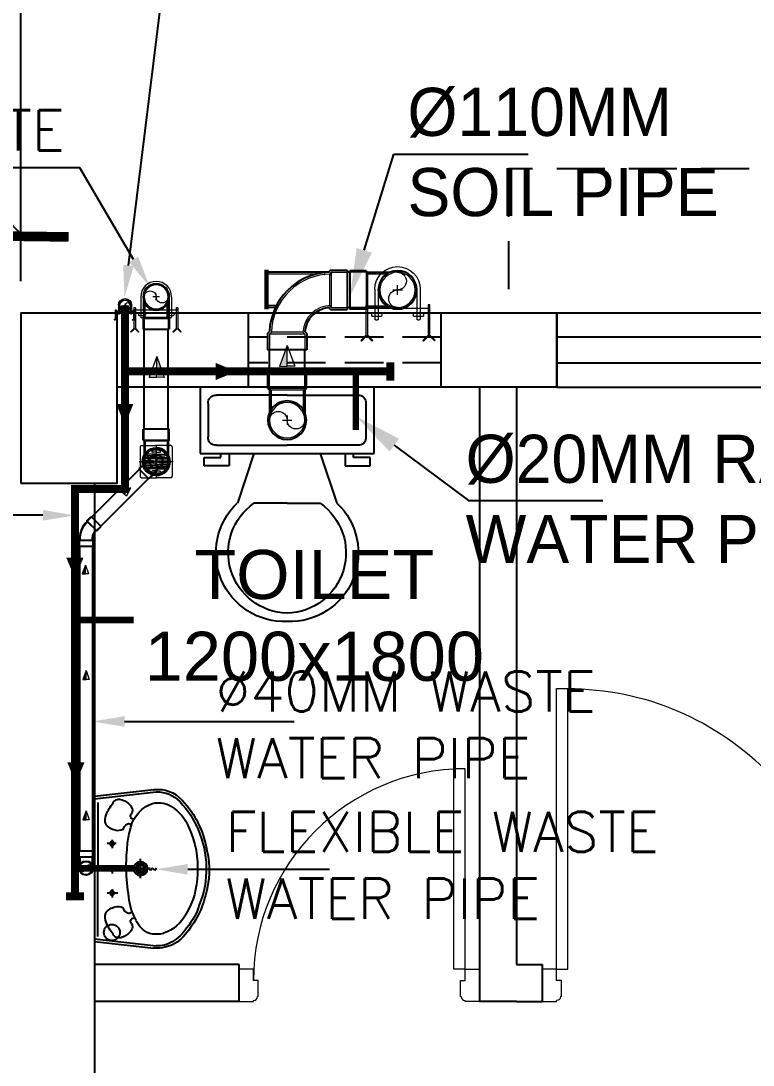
# Model space of a CAD drawing. Header units: millimetres. Extents: x 1448174 to 1599581, y -224422 to -106989.
# Drawn here: x 1546972 to 1549255, y -192406 to -189152 of the extents above; entities that cross this region are included whole.
import ezdxf
from ezdxf import colors
from ezdxf.entities.mleader import LeaderData, LeaderLine
from ezdxf.math import Vec2, Vec3

# ---------------------------------------------------------------- set-up
doc = ezdxf.new("R2010")
doc.units = ezdxf.units.MM
doc.header["$LTSCALE"] = 600
doc.header["$MEASUREMENT"] = 0
doc.header["$PDMODE"] = 35
for name, pattern in [('AI9-LType1', [1.875, 1.25, -0.625]), ('CENTER2', [1.125, 0.75, -0.125, 0.125, -0.125]), ('HIDDEN', [0.375, 0.25, -0.125])]:
    doc.linetypes.add(name, pattern=pattern)
for name, color, linetype, lineweight in [('22-FTfix', 8, 'Continuous', 9), ('D.F', 251, 'Continuous', 5), ('DOOR', 144, 'Continuous', 13), ('PHE-SP', 1, 'Continuous', 0), ('PL-CLAMP', 211, 'Continuous', 13), ('PL-RA WATER SUPPLY PIPE', 100, 'Continuous', 0), ('PL-SOFT  WATER SUPPLY PIPE', 162, 'Continuous', 9), ('PL-WATER PIPE CLAMP', 6, 'Continuous', 9), ('PL-WATER PIPING', 1, 'Continuous', 9), ('WALL LINE', 7, 'Continuous', 35)]:
    doc.layers.add(name, color=color, linetype=linetype, lineweight=lineweight)
for name, color, linetype in [('col', 5, 'Continuous'), ('EXP JOINT', 3, 'Continuous'), ('Lines', 7, 'Continuous'), ('MEP_HVAC_DRAIN_PIPE', 7, 'Continuous'), ('phe-text', 1, 'Continuous'), ('PL- WASTE PIPE', 6, 'Continuous'), ('PL-SOIL PIPE', 1, 'Continuous'), ('TEXT', 253, 'Continuous'), ('wall', 1, 'Continuous'), ('walls', 250, 'Continuous'), ('Window', 4, 'Continuous')]:
    doc.layers.add(name, color=color, linetype=linetype)
doc.styles.add('ARIAL', font='arial.ttf')
doc.styles.add('ROMANS', font='romans.shx')
doc.styles.add('ROMANT', font='romant.shx')
doc.styles.get("Standard").update_dxf_attribs({"font": 'stylu.ttf'})
doc.dimstyles.new('CSB', dxfattribs={"dimscale": 150, "dimtxt": 1.5, "dimasz": 1.5, "dimexe": 1, "dimexo": 1, "dimgap": 1, "dimtad": 1, "dimdec": 0, "dimzin": 0, "dimdsep": 46, "dimtxsty": 'ROMANS', "dimblk": 'ARCHTICK', "dimcen": 1, "dimdle": 1, "dimclrd": 5, "dimclre": 5, "dimclrt": 6, "dimadec": 0, "dimazin": 0, "dimtfac": 1, "dimtdec": 0, "dimtix": 1, "dimtmove": 2, "dimatfit": 3, "dimldrblk": 'ARCHTICK', "dimfxl": 1, "dimtolj": 1, "dimtzin": 0, "dimarcsym": 0})
doc.dimstyles.get("Standard").update_dxf_attribs({"dimscale": 1.5, "dimtxt": 225, "dimasz": 200, "dimexe": 100, "dimexo": 100, "dimgap": 0.25, "dimtad": 0, "dimdec": 0, "dimzin": 0, "dimdsep": 46, "dimtxsty": 'ARIAL', "dimblk": 'OBLIQUE', "dimcen": 0.09, "dimdle": 100, "dimclrd": 256, "dimclre": 256, "dimclrt": 6, "dimadec": 0, "dimazin": 0, "dimtfac": 1, "dimtdec": 0, "dimtofl": 0, "dimtmove": 0, "dimatfit": 3, "dimfxl": 1, "dimtolj": 1, "dimtzin": 0, "dimarcsym": 0})

# ---------------------------------------------------------------- blocks, each defined once
blk = doc.blocks.new('A$C19B8274B')
at = {"layer": 'DOOR'}
blk.add_line((-45, 925), (-80, 925), dxfattribs=at)
at = {"layer": 'DOOR', "color": 8}
for p, q in [((-80, 50), (-80, 925)), ((-45, 50), (-45, 925)), ((-45, 50), (-80, 50)), ((-955, -50), (-955, -47.5)), ((-940, -35), (-942.5, -35)), ((-60, -35), (-57.5, -35)), ((-45, -50), (-45, -47.5))]:
    blk.add_line(p, q, dxfattribs=at)
for points in [[(-940, 15), (-955, 15), (-955, 50), (-1000, 50), (-1000, -50), (-955, -50)], [(-60, 15), (-45, 15), (-45, 50), (0, 50), (0, -50), (-45, -50)], [(-940, -35), (-940, 15)], [(-60, -35), (-60, 15)]]:
    blk.add_lwpolyline(points, dxfattribs=at)
for centre, radius, start, end in [((-80, 50), 875, 90, 182.2924), ((-955, -35), 12.5, 270, 0), ((-45, -35), 12.5, 180, 270)]:
    blk.add_arc(centre, radius, start, end, dxfattribs=at)
blk = doc.blocks.new('_Oblique')
at = {"color": 0, "linetype": 'ByBlock', "lineweight": -2}
blk.add_line((-0.5, -0.5), (0.5, 0.5), dxfattribs=at)
blk = doc.blocks.new('*D129')
at = {"layer": 'D.F', "color": 5, "lineweight": -2, "transparency": 16777216}
for p, q in [((1546972.2, -189962.8), (1546972.2, -188401.3)), ((1580247.2, -189962.8), (1580247.2, -188401.3)), ((1546872.2, -188501.3), (1559454.5, -188501.3)), ((1580347.2, -188501.3), (1567764.9, -188501.3))]:
    blk.add_line(p, q, dxfattribs=at)
at = {"layer": 'Defpoints', "color": 0, "transparency": 16777216}
for p in [(1546972.2, -188501.3), (1546972.2, -190062.8), (1580247.2, -190062.8)]:
    blk.add_point(p, dxfattribs=at)
at = {"layer": 'D.F', "color": 5, "lineweight": -2, "transparency": 16777216, "xscale": 500, "yscale": 500, "zscale": 500, "rotation": 180}
blk.add_blockref('_Oblique', (1546972.2, -188501.3), dxfattribs=at)
at = {"layer": 'D.F', "color": 5, "lineweight": -2, "transparency": 16777216, "xscale": 500, "yscale": 500, "zscale": 500}
blk.add_blockref('_Oblique', (1580247.2, -188501.3), dxfattribs=at)
at = {"layer": 'D.F', "color": 7, "transparency": 16777216, "insert": (1563609.7, -188501.3), "char_height": 750, "attachment_point": 5, "style": 'ROMANT'}
blk.add_mtext('\\A1;{\\H0.6667x;INFERTILITY CENTER}', dxfattribs=at)
blk = doc.blocks.new('750')
at = {"layer": 'DOOR', "color": 8}
for p, q in [((-50, 705), (-47.5, 705)), ((-35, 690), (-35, 692.5)), ((50, 45), (50, 80)), ((50, 80), (675, 80)), ((675, 45), (675, 80)), ((-50, 45), (-47.5, 45)), ((-35, 60), (-35, 57.5)), ((50, 45), (675, 45))]:
    blk.add_line(p, q, dxfattribs=at)
for points in [[(15, 690), (15, 705), (50, 705), (50, 750), (-50, 750), (-50, 705)], [(-35, 690), (15, 690)], [(15, 60), (15, 45), (50, 45), (50, 0), (-50, 0), (-50, 45)], [(-35, 60), (15, 60)]]:
    blk.add_lwpolyline(points, dxfattribs=at)
for centre, radius, start, end in [((-35, 705), 12.5, 180, 270), ((15, 45), 660, 0, 90), ((-35, 45), 12.5, 90, 180)]:
    blk.add_arc(centre, radius, start, end, dxfattribs=at)
blk = doc.blocks.new('W1800')
at = {"layer": 'wall', "color": 7}
for p, q in [((0, -57.5), (0, 172.5)), ((1800, 172.5), (1800, -57.5))]:
    blk.add_line(p, q, dxfattribs=at)
at = {"layer": 'Window'}
for p, q in [((0, 172.5), (1800, 172.5)), ((0, 97.5), (1800, 97.5)), ((1800, 17.5), (0, 17.5)), ((1800, -57.5), (0, -57.5))]:
    blk.add_line(p, q, dxfattribs=at)
blk = doc.blocks.new('clamp')
at = {"layer": 'PL-CLAMP'}
for p, q in [((156.2, 205.8), (161.2, 205.8)), ((163.2, 185.7), (163.2, 203.8)), ((105.4, 198.4), (168.6, 198.4)), ((105.4, 191.1), (168.6, 191.1)), ((156.2, 183.7), (161.2, 183.7)), ((170.6, 196.4), (170.6, 193.1)), ((156.2, 116.8), (161.2, 116.8)), ((163.2, 96.7), (163.2, 114.8)), ((105.4, 109.4), (168.6, 109.4)), ((105.4, 102), (168.6, 102)), ((156.2, 94.7), (161.2, 94.7)), ((170.6, 107.4), (170.6, 104))]:
    blk.add_line(p, q, dxfattribs=at)
for points in [[(138.4, 216.5, -0.414214), (139.4, 217.5), (203.1, 217.5), (214, 228.4), (215.4, 227), (203.9, 215.5), (215.3, 204), (213.9, 202.6), (203, 213.5), (139.4, 213.5, -0.414214), (138.4, 214.5), (138.4, 216.5)], [(138.4, 84.3, -0.414214), (139.4, 85.3), (203.1, 85.3), (214, 96.3), (215.4, 94.9), (203.9, 83.3), (215.3, 71.9), (213.9, 70.5), (203, 81.3), (139.4, 81.3, -0.414214), (138.4, 82.3), (138.4, 84.3)]]:
    blk.add_lwpolyline(points, format="xyb", dxfattribs=at)
for points in [[(146.2, 81.3), (146.2, 217.5)], [(156.2, 81.3), (156.2, 217.5)]]:
    blk.add_lwpolyline(points, dxfattribs=at)
for centre, radius, start, end in [((161.2, 203.8), 2, 0, 90), ((105.4, 150.2), 48.2, 90, 270), ((161.2, 185.7), 2, 270, 0), ((168.6, 196.4), 2, 0, 90), ((168.6, 193.1), 2, 270, 0), ((161.2, 114.8), 2, 0, 90), ((161.2, 96.7), 2, 270, 0), ((168.6, 107.4), 2, 0, 90), ((168.6, 104), 2, 270, 0)]:
    blk.add_arc(centre, radius, start, end, dxfattribs=at)
blk = doc.blocks.new('RISER UP 100')
at = {"color": 0, "linetype": 'Continuous'}
for p, q in [((-98.5, 60), (-148.5, 60)), ((-148.5, -60), (-148.5, 60)), ((-98.5, 60), (-93.5, 55)), ((-93.5, 55), (-24, 55)), ((-98.5, -60), (-148.5, -60)), ((-98.5, -60), (-93.5, -55)), ((-93.5, -55), (-24, -55))]:
    blk.add_line(p, q, dxfattribs=at)
at = {"color": 8, "linetype": 'Continuous', "lineweight": 0, "ltscale": 0.005}
for p, q in [((-98.5, 55), (-148.5, 55)), ((-98.5, -55), (-98.5, 55)), ((-98.5, 55), (-93.5, 50)), ((-93.5, -50), (-93.5, 50)), ((-93.5, 50), (-33.2, 50)), ((-98.5, -55), (-148.5, -55)), ((-98.5, -55), (-93.5, -50)), ((-93.5, -50), (-33.2, -50))]:
    blk.add_line(p, q, dxfattribs=at)
at = {"color": 8, "linetype": 'CENTER2', "lineweight": 0}
for p, q in [((-15, 0), (15, 0)), ((0, 15), (0, -15))]:
    blk.add_line(p, q, dxfattribs=at)
at = {"color": 0, "linetype": 'Continuous'}
blk.add_circle((0, 0), 60, dxfattribs=at)
at = {"color": 8, "linetype": 'Continuous', "lineweight": 0, "ltscale": 0.005}
blk.add_circle((0, 0), 55, dxfattribs=at)
at = {"color": 8, "linetype": 'Continuous', "lineweight": 0}
for centre, start, end in [((0, 27.5), 90, 270), ((0, -27.5), 270, 90)]:
    blk.add_arc(centre, 27.5, start, end, dxfattribs=at)
blk = doc.blocks.new('ELBOW')
at = {"color": 0, "linetype": 'Continuous'}
for p, q in [((-114.4, 296.4), (107.1, 296.4)), ((-114.4, 202.7), (-114.4, 296.4)), ((107.1, 202.7), (107.1, 296.4)), ((-114.4, 202.7), (-103.8, 192.1)), ((-103.5, 196.4), (-103.5, -160.2)), ((107.1, 202.7), (96.3, 192)), ((242.9, 67.8), (232.3, 57.2)), ((242.9, 67.8), (336.6, 67.8)), ((336.6, 67.8), (336.6, -153.6)), ((96.1, -97.1), (96.1, -160.2)), ((242.9, -153.6), (232.6, -143.3)), ((242.9, -153.6), (336.6, -153.6))]:
    blk.add_line(p, q, dxfattribs=at)
at = {"color": 8, "linetype": 'Continuous', "lineweight": 0, "ltscale": 0.005}
for p, q in [((-103.7, 207.1), (-103.7, 296.4)), ((96.3, 207.1), (96.3, 296.4)), ((-103.7, 207.1), (96.3, 207.1)), ((-103.7, 207.1), (-92.9, 196.4)), ((-93, 196.4), (85.6, 196.4)), ((96.3, 207.1), (85.6, 196.4)), ((-92.8, 119.8), (-92.8, -160.2)), ((236.6, 46.5), (236.6, -132.2)), ((247.3, 57.1), (236.9, 46.7)), ((247.3, 57.1), (247.3, -142.9)), ((247.3, 57.1), (336.6, 57.1)), ((85.4, -91.6), (85.4, -160.2)), ((247.3, -142.9), (236.9, -132.5)), ((247.3, -142.9), (336.6, -142.9))]:
    blk.add_line(p, q, dxfattribs=at)
at = {"color": 8, "linetype": 'Continuous', "ltscale": 0.005}
blk.add_line((-93, 167.9), (-93, 170.4), dxfattribs=at)
at = {"color": 0, "linetype": 'Continuous', "const_width": 25}
blk.add_lwpolyline([(-119, -160.2), (106.7, -160.2)], dxfattribs=at)
at = {"color": 0, "linetype": 'Continuous'}
for centre, radius, start, end in [((248.1, 208.5), 352.2, 182.67877, 267.48884), ((248.4, 209.4), 153.1, 186.55293, 263.94685)]:
    blk.add_arc(centre, radius, start, end, dxfattribs=at)
at = {"color": 8, "linetype": 'Continuous', "lineweight": 0, "ltscale": 0.005}
for centre, radius, start, end in [((246.3, 207.1), 339.3, 180, 268.35636), ((246.9, 207.3), 161.5, 180.08228, 266.34676)]:
    blk.add_arc(centre, radius, start, end, dxfattribs=at)
at = {"layer": 'PL-SOIL PIPE', "ltscale": 300}
blk.add_line((-92.9, 196.4), (-92.9, 207.1), dxfattribs=at)
blk = doc.blocks.new('A$C0B1B3CFA')
at = {"layer": 'PHE-SP'}
h = blk.add_hatch(color=7, dxfattribs=at)
h.dxf.hatch_style = 1
h.paths.add_polyline_path([(-0.0495, 0.0226), (-0.0495, 0), (0.0124, 0)])
at = {"layer": 'PHE-SP', "color": 7}
for points in [[(-0.0495, 0), (0.0124, 0), (-0.0495, 0.0226), (-0.0495, 0)], [(-0.0495, 0), (0.0124, 0), (-0.0495, -0.0226), (-0.0495, 0)]]:
    blk.add_lwpolyline(points, dxfattribs=at)
blk = doc.blocks.new('Z$W@#3BD47561')
at = {"layer": 'PHE-SP', "xscale": 49.00933755098914, "yscale": 49.00933755098914, "zscale": 49.00933755098914, "rotation": 270}
blk.add_blockref('A$C0B1B3CFA', (0, 0), dxfattribs=at)
blk = doc.blocks.new('Z$W@#4AA511D8')
at = {"layer": 'phe-text', "linetype": 'ByBlock', "lineweight": -2, "ltscale": 0.5, "xscale": 0.0244727334018079, "yscale": 0.0244727334018079, "zscale": 0.0244727334018079, "rotation": 270}
blk.add_blockref('Z$W@#3BD47561', (0.0148, 0), dxfattribs=at)
blk = doc.blocks.new('A$C525867A1')
at = {"layer": '22-FTfix', "color": 1, "lineweight": 0}
for p, q in [((-3.7, 76.6), (-40.1, 40.1)), ((76.4, 3.7), (3.3, 76.6)), ((-76.6, 3.5), (-40.1, 40.1)), ((42, 42.1), (-42, -42.1)), ((-3.5, -76.4), (-76.6, -3.4)), ((76.4, -3.3), (39.9, -39.8)), ((3.4, -76.4), (39.9, -39.8))]:
    blk.add_line(p, q, dxfattribs=at)
at = {"layer": '22-FTfix', "color": 1, "linetype": 'AI9-LType1', "lineweight": 0}
blk.add_line((42, -41.9), (-42.2, 42.1), dxfattribs=at)
at = {"layer": '22-FTfix', "color": 3, "lineweight": 0}
for p, q in [((-18.4, 18.3), (2.7, 39.5)), ((-18.4, 18.3), (-39.5, -2.8)), ((-10.4, 10.4), (-35.8, -15.1)), ((-14.5, 14.5), (-35.7, -6.6)), ((-23.3, 23.2), (-32.4, 14)), ((-6.5, 6.5), (-31.9, -18.9)), ((-23.3, 23.2), (-14.1, 32.4)), ((-14.5, 14.5), (6.6, 35.7)), ((-10.4, 10.4), (15, 35.8)), ((-6.5, 6.5), (18.9, 32)), ((-1.9, 1.2), (-1.5, 1.5)), ((-1.4, 0.7), (-1.9, 1.2)), ((-1.2, 1.9), (-1.5, 1.5)), ((-0.7, 1.4), (-1.2, 1.9)), ((1.2, 1.9), (0.7, 1.4)), ((1.9, 1.2), (1.2, 1.9)), ((1.9, 1.2), (1.4, 0.7)), ((5.2, 9.3), (24.6, 28.7)), ((6.5, -6.5), (31.9, 18.9)), ((9.2, 5.2), (28.6, 24.6)), ((10.4, -10.4), (35.8, 15.1)), ((14.5, -14.5), (35.7, 6.6)), ((18.4, -18.3), (39.5, 2.8)), ((-9.2, -5.2), (-28.6, -24.6)), ((-5.2, -9.3), (-24.6, -28.7)), ((6.5, -6.5), (-18.9, -32)), ((10.4, -10.4), (-15, -35.8)), ((14.5, -14.5), (-6.6, -35.7)), ((18.4, -18.3), (-2.7, -39.5)), ((-1.9, -1.2), (-1.4, -0.7)), ((-1.2, -1.9), (-1.9, -1.2)), ((-1.2, -1.9), (-0.7, -1.4)), ((1.2, -1.9), (0.7, -1.4)), ((1.2, -1.9), (1.5, -1.5)), ((1.9, -1.2), (1.4, -0.7)), ((1.9, -1.2), (1.5, -1.5)), ((23.3, -23.2), (14.1, -32.4)), ((23.3, -23.2), (32.4, -14))]:
    blk.add_line(p, q, dxfattribs=at)
at = {"layer": '22-FTfix', "color": 1, "lineweight": 0}
blk.add_circle((-0.1, 0.1), 49.4, dxfattribs=at)
at = {"layer": '22-FTfix', "color": 3, "lineweight": 0}
for centre, radius in [((0, 0), 45.2), ((-0.1, -0.1), 44.9), ((0, 0), 4.18), ((0, 0), 3.93)]:
    blk.add_circle(centre, radius, dxfattribs=at)
at = {"layer": '22-FTfix', "color": 1, "lineweight": 0}
for points in [[(3.3, 76.6), (1.4, 78.5), (-1.8, 78.5), (-3.7, 76.6)], [(-76.6, 3.5), (-78.5, 1.6), (-78.5, -1.5), (-76.6, -3.4)], [(76.4, -3.3), (78.3, -1.4), (78.3, 1.8), (76.4, 3.7)], [(-3.5, -76.4), (-1.6, -78.3), (1.5, -78.3), (3.4, -76.4)]]:
    blk.add_open_spline(points, degree=3, dxfattribs=at)
for points in [[(-35.3, 35.2), (-15.9, 54.6), (15.5, 54.6), (35, 35.3), (54.4, 15.9), (54.4, -15.6), (35, -35)], [(-35.3, 35.2), (-54.6, 15.8), (-54.6, -15.7), (-35.2, -35), (-15.8, -54.4), (15.7, -54.4), (35, -35)]]:
    blk.add_open_spline(points, degree=3, knots=[0, 0, 0, 0, 1, 1, 1, 2, 2, 2, 2], dxfattribs=at)
at = {"layer": '22-FTfix', "color": 3, "lineweight": 0}
for points in [[(-14.1, 32.4), (-13, 33.4), (-13, 35.2), (-14.1, 36.2), (-14.9, 37), (-16.1, 37.2), (-17.2, 36.7)], [(6.6, 35.7), (7.6, 36.7), (7.6, 38.5), (6.6, 39.5), (5.5, 40.6), (3.8, 40.6), (2.7, 39.5)], [(18.9, 32), (19.9, 33), (19.9, 34.8), (18.9, 35.8), (17.8, 36.9), (16.1, 36.9), (15, 35.8)], [(-36.8, 17.1), (-37.4, 15.7), (-36.8, 14.1), (-35.5, 13.5), (-34.4, 13), (-33.2, 13.2), (-32.4, 14)], [(5.2, 9.3), (4.1, 8.1), (4.1, 6.3), (5.2, 5.2), (6.3, 4.1), (8.1, 4.1), (9.2, 5.2)], [(28.6, 24.6), (29.7, 25.7), (29.7, 27.6), (28.6, 28.7), (27.5, 29.8), (25.7, 29.8), (24.6, 28.7)], [(35.8, 15.1), (36.8, 16.2), (36.8, 17.9), (35.8, 18.9), (34.7, 20), (33, 20), (31.9, 18.9)], [(39.5, 2.8), (40.6, 3.9), (40.5, 5.6), (39.5, 6.6), (38.4, 7.7), (36.7, 7.7), (35.7, 6.6)], [(-39.5, -2.8), (-40.6, -3.9), (-40.5, -5.6), (-39.5, -6.6), (-38.4, -7.7), (-36.7, -7.7), (-35.7, -6.6)], [(-35.8, -15.1), (-36.8, -16.2), (-36.8, -17.9), (-35.8, -18.9), (-34.7, -20), (-33, -20), (-31.9, -18.9)], [(-28.6, -24.6), (-29.7, -25.7), (-29.7, -27.6), (-28.6, -28.7), (-27.5, -29.8), (-25.7, -29.8), (-24.6, -28.7)], [(-18.9, -32), (-19.9, -33), (-19.9, -34.8), (-18.9, -35.8), (-17.8, -36.9), (-16.1, -36.9), (-15, -35.8)], [(-5.2, -9.3), (-4.1, -8.1), (-4.1, -6.3), (-5.2, -5.2), (-6.3, -4.1), (-8.1, -4.1), (-9.2, -5.2)], [(-6.6, -35.7), (-7.6, -36.7), (-7.6, -38.4), (-6.6, -39.5), (-5.5, -40.6), (-3.8, -40.6), (-2.7, -39.5)], [(14.1, -32.4), (13, -33.4), (13, -35.1), (14.1, -36.2), (14.9, -37), (16.1, -37.2), (17.2, -36.7)], [(36.8, -17.1), (37.4, -15.7), (36.8, -14.1), (35.5, -13.5), (34.4, -13), (33.2, -13.2), (32.4, -14)]]:
    blk.add_open_spline(points, degree=3, knots=[0, 0, 0, 0, 1, 1, 1, 2, 2, 2, 2], dxfattribs=at)
for points in [[(-28.7, 28.6), (-32, 25.3), (-34.8, 21.4), (-36.8, 17.1)], [(-17.2, 36.7), (-21.4, 34.7), (-25.3, 32), (-28.7, 28.6)], [(-1.4, -0.7), (-1, -0.3), (-1, 0.3), (-1.4, 0.7)], [(-0.7, 1.4), (-0.3, 1), (0.3, 1), (0.7, 1.4)], [(1.4, 0.7), (1, 0.3), (1, -0.3), (1.4, -0.7)], [(0.7, -1.4), (0.3, -1), (-0.3, -1), (-0.7, -1.4)], [(17.2, -36.7), (21.4, -34.7), (25.3, -32), (28.7, -28.6)], [(28.7, -28.6), (32, -25.3), (34.8, -21.4), (36.8, -17.1)]]:
    blk.add_open_spline(points, degree=3, dxfattribs=at)
blk = doc.blocks.new('G$C6D3250BF')
at = {"layer": 'PL- WASTE PIPE', "linetype": 'ByBlock', "ltscale": 5, "xscale": -0.08841918452952499, "yscale": 0.08841918454157253, "zscale": 0.08841918448567115, "rotation": 225.0593839872961}
blk.add_blockref('A$C525867A1', (0, 0), dxfattribs=at)
blk = doc.blocks.new('WATER PIPE CLAMP')
at = {"layer": 'PL-CLAMP'}
for p, q in [((-61.4, 87.2), (-62.5, 86.1)), ((-62.5, 86.1), (-54, 77.6)), ((-52.5, 78.2), (-61.4, 87.2)), ((-54, 77.6), (-54, 27.7)), ((-43.4, 87.3), (-52.5, 78.2)), ((-50.9, 77.6), (-42.3, 86.2)), ((-50.9, 27.7), (-50.9, 77.6)), ((-42.3, 86.2), (-43.4, 87.3)), ((42.1, 87.2), (41, 86.1)), ((41, 86.1), (49.5, 77.6)), ((51.1, 78.3), (42.1, 87.2)), ((49.5, 77.6), (49.6, 27.8)), ((60.2, 87.4), (51.1, 78.3)), ((52.7, 77.6), (61.3, 86.2)), ((52.7, 27.8), (52.7, 77.6)), ((61.3, 86.2), (60.2, 87.4)), ((-54, 40.9), (52.7, 41)), ((-54, 33.1), (52.7, 33.1)), ((-53.2, 27), (-51.7, 27)), ((-43.6, 40.9), (-43.6, 44.8)), ((-42, 46.4), (-27.8, 46.4)), ((-37.8, 1.1), (-37.8, 50.6)), ((-33.6, 52.2), (-36.2, 52.2)), ((-32, 1.1), (-32, 50.6)), ((-26.2, 40.9), (-26.3, 44.8)), ((26.2, 41), (26.2, 44.8)), ((27.8, 46.4), (41.9, 46.4)), ((32, 1.1), (32, 50.6)), ((36.2, 52.2), (33.5, 52.2)), ((37.8, 1.1), (37.7, 50.6)), ((43.5, 41), (43.5, 44.8)), ((50.3, 27), (51.9, 27))]:
    blk.add_line(p, q, dxfattribs=at)
for centre, radius, start, end in [((-53.2, 27.7), 0.784, 180.02402, 270.02402), ((-51.7, 27.7), 0.784, 270.02402, 0.02402), ((-42, 44.8), 1.57, 90.025, 180.025), ((-36.2, 50.6), 1.57, 90.025, 180.025), ((0, 1.1), 37.8, 180.025, 0.025), ((-33.6, 50.6), 1.57, 0.025, 90.025), ((-27.8, 44.8), 1.57, 0.025, 90.025), ((27.8, 44.8), 1.57, 90.025, 180.025), ((33.5, 50.6), 1.57, 90.025, 180.025), ((36.2, 50.6), 1.57, 0.025, 90.025), ((41.9, 44.8), 1.57, 0.025, 90.025), ((50.3, 27.8), 0.784, 180.02402, 270.02402), ((51.9, 27.8), 0.784, 270.02402, 0.02402)]:
    blk.add_arc(centre, radius, start, end, dxfattribs=at)
blk = doc.blocks.new('1234WE12')
at = {"layer": 'PL-SOFT  WATER SUPPLY PIPE', "color": 8, "linetype": 'CENTER2', "lineweight": 0}
for p, q in [((4.4, 0), (-4.4, 0)), ((0, 4.4), (0, -4.3))]:
    blk.add_line(p, q, dxfattribs=at)
at = {"layer": 'PL-SOFT  WATER SUPPLY PIPE', "color": 3, "linetype": 'Continuous'}
blk.add_circle((0, 0), 17.5, dxfattribs=at)
at = {"layer": 'PL-SOFT  WATER SUPPLY PIPE', "color": 8, "linetype": 'Continuous', "lineweight": 0, "ltscale": 0.005}
blk.add_circle((0, 0), 16, dxfattribs=at)
at = {"layer": 'PL-SOFT  WATER SUPPLY PIPE', "color": 8, "linetype": 'Continuous', "lineweight": 0}
for centre, start, end in [((-8, 0), 180.1383, 0.1383), ((8, 0), 0.1383, 180.1383)]:
    blk.add_arc(centre, 8, start, end, dxfattribs=at)
blk = doc.blocks.new('100 ELBOW')
at = {"color": 0, "linetype": 'Continuous'}
for p, q in [((-77.3, 0.5), (-85.9, -8)), ((72.2, 60.9), (66.6, 55.2)), ((72.2, 60.9), (123.7, 60.9)), ((123.7, 60.9), (123.7, -60.9)), ((-94.1, -8), (-130.6, -44.4)), ((-130.6, -44.4), (-44.4, -130.6)), ((-94.1, -8), (-85.9, -8)), ((-0.4, -78.2), (-8, -85.8)), ((-8, -94.1), (-8, -85.8)), ((72.2, -60.9), (66.4, -55.1)), ((72.2, -60.9), (123.7, -60.9)), ((-8, -94.1), (-44.4, -130.6))]:
    blk.add_line(p, q, dxfattribs=at)
at = {"color": 8, "linetype": 'Continuous', "lineweight": 0, "ltscale": 0.005}
for p, q in [((68.7, -49.1), (68.7, 49.1)), ((74.6, 55), (68.9, 49.3)), ((74.6, -55), (74.6, 55)), ((74.6, 55), (123.7, 55)), ((-91.7, -13.9), (-126.4, -48.6)), ((-91.7, -13.9), (-13.9, -91.7)), ((-91.7, -13.9), (-83.3, -13.9)), ((-83.4, -13.9), (-13.9, -83.3)), ((-4.5, -73.9), (-13.9, -83.3)), ((-13.9, -91.7), (-13.9, -83.3)), ((74.6, -55), (68.9, -49.3)), ((74.6, -55), (123.7, -55)), ((-13.9, -91.7), (-48.6, -126.4))]:
    blk.add_line(p, q, dxfattribs=at)
at = {"color": 8, "linetype": 'Continuous', "ltscale": 0.005}
blk.add_line((-72.3, -2.8), (-73.3, -3.7), dxfattribs=at)
at = {"color": 8, "linetype": 'Continuous', "lineweight": 0, "ltscale": 0.005}
for centre, radius, start, end in [((61.5, -148.1), 197.5, 87.86176, 137.18), ((60.9, -147.1), 98.2, 85.3383, 131.76601)]:
    blk.add_arc(centre, radius, start, end, dxfattribs=at)
at = {"color": 0, "linetype": 'Continuous'}
for centre, radius, start, end in [((61.6, -148.2), 203.5, 88.5977, 133.05078), ((60.9, -147.1), 92.3, 86.66432, 131.66432)]:
    blk.add_arc(centre, radius, start, end, dxfattribs=at)
blk = doc.blocks.new('aa')
at = {"layer": 'PL- WASTE PIPE', "color": 4, "ltscale": 5}
for p, q in [((-2.731, 0.107), (-2.562, -0.107)), ((-2.562, -0.107), (-2.353, 0.107)), ((-2.353, 0.107), (-2.184, -0.107)), ((-2.184, -0.107), (-1.975, 0.107)), ((-1.975, 0.107), (-1.806, -0.107)), ((-1.806, -0.107), (-1.597, 0.107)), ((-1.597, 0.107), (-1.428, -0.107)), ((-1.428, -0.107), (-1.219, 0.107)), ((-1.219, 0.107), (-1.05, -0.107)), ((-1.05, -0.107), (-0.841, 0.107)), ((-0.841, 0.107), (-0.672, -0.107)), ((-0.672, -0.107), (-0.463, 0.107)), ((-0.463, 0.107), (-0.294, -0.107)), ((-0.294, -0.107), (-0.085, 0.107)), ((-0.085, 0.107), (0.085, -0.107)), ((0.085, -0.107), (0.294, 0.107)), ((0.294, 0.107), (0.463, -0.107)), ((0.463, -0.107), (0.672, 0.107)), ((0.672, 0.107), (0.841, -0.107)), ((0.841, -0.107), (1.05, 0.107)), ((1.05, 0.107), (1.219, -0.107)), ((1.219, -0.107), (1.428, 0.107)), ((1.428, 0.107), (1.597, -0.107)), ((1.597, -0.107), (1.806, 0.107)), ((1.806, 0.107), (1.975, -0.107)), ((1.975, -0.107), (2.184, 0.107)), ((2.184, 0.107), (2.353, -0.107)), ((2.353, -0.107), (2.562, 0.107)), ((2.562, 0.107), (2.731, -0.107)), ((2.731, -0.107), (2.94, 0.107)), ((2.94, 0.107), (3.109, -0.107)), ((3.109, -0.107), (3.318, 0.107)), ((3.318, 0.107), (3.487, -0.107)), ((3.487, -0.107), (3.696, 0.107))]:
    blk.add_line(p, q, dxfattribs=at)
blk = doc.blocks.new('u46')
at = {"color": 8, "lineweight": 25}
for p, q in [((-10.2, 228.4), (174.5, 249.1)), ((-10.2, 220.4), (181.2, 241.9)), ((-0.6, -208.9), (0.6, 208.9)), ((56.5, 80.8), (29.2, 80.8)), ((44.2, 92.9), (44.2, 66.7)), ((133.1, -27.2), (133.1, 33.1)), ((61.7, 1.6), (29.2, 1.6)), ((44.2, 13.7), (44.2, -12.6)), ((163.2, 3), (101.8, 3)), ((44.2, -61.1), (44.2, -87.4)), ((61.7, -73.2), (29.2, -73.2)), ((-10.2, -216.1), (181.2, -237.6)), ((-10.2, -224.1), (174.5, -244.8))]:
    blk.add_line(p, q, dxfattribs=at)
at = {"color": 8, "extrusion": (0, 0, -1)}
for centre, major_axis, start_param, end_param in [((187.7, 150.5), (0, 99.5), -0.132539, 0.848731), ((185.8, 147.6), (0.1, 94.4), -0.049658, 0.838116), ((144.8, 128.2), (1.1, 126.1), -1.238036, -0.892193), ((65.8, 198.9), (0, 20.7), -1.101507, 0.481509), ((57.5, 163.3), (-0.3, 56.9), 0.324902, 0.965135), ((208, 103.4), (0, 109.8), -1.431017, -0.436146), ((90.3, 184.5), (0, 17.9), 0.880684, 2.260744), ((189.6, 137.7), (0, 70.9), -0.405199, 0.56573), ((153.9, 79), (-0.2, 139.7), 0.557563, 1.193786), ((57.3, 20.1), (0, 275.4), 0.806541, 1.180915), ((49.5, 13.5), (-0.1, 293.9), 0.809856, 1.41441), ((56, 154.5), (0, 34), 4.33982, 5.202657), ((110.3, 167.2), (-6.08, 6.08), 4.867594, 6.265028), ((64.6, 170.4), (0.3, 49.2), 3.359735, 4.09512), ((104.1, 117.8), (-0.2, 26.8), -1.278641, -0.487266), ((96.3, 135.9), (0, 7.39), -0.727724, 1.373337), ((110.5, 165), (5.47, 5.47), 2.097053, 3.541809), ((13.1, 6.8), (0, 297.5), 1.141495, 1.637774), ((62.5, 153), (0, 31.9), 2.620328, 3.422401), ((387.1, 47.9), (-0.3, 296.4), -1.495794, -1.328336), ((35, 2.5), (0, 302.7), 1.155365, 1.952189), ((44.2, 80.8), (0.02, 6.43), 3.139035, 9.42222), ((820.2, -1), (0.1, 732.1), -1.56667, -1.474079), ((72.5, -1.7), (-0.1, 274.2), 1.346594, 1.865175), ((44.2, 1.6), (0.08, 6.43), 3.12883, 9.412015), ((888.1, 36.7), (0.8, 800.7), 4.558159, 4.668067), ((133.1, 3), (0, 21.6), 3.141254, 9.424439), ((133.1, 3), (-0.1, 15.5), 3.145308, 9.428493), ((133.1, 3), (0, 10.9), 3.142047372431534, 9.42523267961112), ((62.5, -10.9), (0, 247.5), 1.579809, 2.112792), ((44.2, -73.2), (0.02, 6.43), 3.139035, 9.42222), ((263.1, -73.7), (0.1, 166.8), 4.181112, 4.641559), ((56.1, -13.3), (0.2, 287), 1.808981, 2.322804), ((64.6, -163.9), (0.1, 49.2), -0.960797, -0.225412), ((62.5, -146.6), (-0.1, 31.9), -0.276767, 0.525307), ((104.1, -111.4), (0.2, 26.8), 3.628858, 4.420234), ((96.6, -128.2), (-0.03, 8.55), 1.455188, 3.796569), ((124.5, -51.6), (-0.2, 200.3), 1.868215, 2.281789), ((56, -148.1), (0, 34), 4.222121, 5.084958), ((110.3, -160.8), (-6.08, 6.08), 4.730546, 6.12798), ((111.3, -159.3), (6.17, 6.17), 4.354779, 6.027124), ((192.6, -126.1), (0, 80.1), 3.554495, 4.299548), ((163.1, -79.8), (0.2, 126), 2.054055, 2.802751), ((144.8, -121.8), (-0.3, 126.1), 4.027191, 4.373034), ((57.5, -156.9), (0.3, 56.9), 2.176458, 2.816691), ((90.3, -178.1), (0, 17.9), 0.880848, 2.260908), ((171.7, -117.2), (-0.1, 123.1), 2.127435, 2.640092), ((65.8, -192.5), (0, 20.7), 2.661884, 4.2449), ((181.2, -107), (0, 94.7), 2.890537, 3.362984), ((188.2, -159.7), (0, 78.1), 2.562376, 3.231693), ((187.2, -138.1), (-0.1, 106), 2.310552, 2.942572), ((184.7, -162.2), (-0.1, 83.2), 2.850118, 3.264751)]:
    blk.add_ellipse(centre, major_axis=major_axis, ratio=1, start_param=start_param, end_param=end_param, dxfattribs=at)
blk = doc.blocks.new('rhej')
at = {"color": 8, "lineweight": 25}
for p, q in [((271.6, 188.9), (271.6, 266.4)), ((271.6, 266.4), (297.5, 266.4)), ((297.5, 266.4), (297.5, 214.7)), ((310.4, 279.4), (310.4, -263.7)), ((517.3, 279.4), (310.4, 279.4)), ((517.3, 7.8), (517.3, 279.4)), ((465.6, 253.5), (362.2, 253.5)), ((297.5, 214.7), (310.4, 214.7)), ((336.3, 227.7), (336.3, 7.8)), ((491.5, 7.8), (491.5, 227.7)), ((310.4, 111.3), (155.3, 163)), ((310.4, 188.9), (271.6, 188.9)), ((155.3, 7.8), (155.3, 111.3)), ((155.3, 7.8), (155.3, -95.6)), ((336.3, -212), (336.3, 7.8)), ((491.5, 7.8), (491.5, -212)), ((517.3, -263.7), (517.3, 7.8)), ((310.4, -95.6), (155.3, -147.3)), ((271.6, -173.2), (271.6, -250.8)), ((310.4, -173.2), (271.6, -173.2)), ((297.5, -250.8), (297.5, -199.1)), ((297.5, -199.1), (310.4, -199.1)), ((271.6, -250.8), (297.5, -250.8)), ((465.6, -237.9), (362.2, -237.9)), ((310.4, -263.7), (517.3, -263.7))]:
    blk.add_line(p, q, dxfattribs=at)
at = {"color": 8, "extrusion": (0, 0, -1)}
for centre, major_axis, start_param, end_param in [((0, 15.7), (151.4, -151.4), 2.319632, 4.738539), ((358.9, 230.9), (-16.2, -16.2), 0.643501, 2.498091), ((468.8, 230.9), (16.2, -16.2), 3.785094, 5.639684), ((0.9, 2.3), (-133.6, -133.6), 0.814663, 3.31238), ((0, 0), (-151.4, -151.4), 4.686239, 7.105146), ((0.9, 13.4), (-133.6, -133.6), 4.541602, 7.039318), ((358.9, -215.2), (-16.2, -16.2), -0.927295, 0.927295), ((468.8, -215.2), (16.2, -16.2), 5.35589, 7.21048)]:
    blk.add_ellipse(centre, major_axis=major_axis, ratio=1, start_param=start_param, end_param=end_param, dxfattribs=at)

msp = doc.modelspace()

# ---------------------------------------------------------------- linework, layer by layer
at = {"layer": 'col'}
msp.add_lwpolyline([(1546972.2181, -190592.8395), (1547272.2181, -190592.8395), (1547272.2181, -190062.8395), (1546972.2181, -190062.8395)], close=True, dxfattribs=at)
at = {"layer": 'Lines', "linetype": 'HIDDEN'}
msp.add_lwpolyline([(1550592.5444, -190062.8395), (1550592.5444, -189612.8395), (1548492.5444, -189612.8395), (1548492.5444, -190062.8395)], dxfattribs=at)
at = {"layer": 'MEP_HVAC_DRAIN_PIPE', "linetype": 'ByBlock'}
msp.add_circle((1547256.0269, -191992.8395), 25, dxfattribs=at)
at = {"layer": 'PL- WASTE PIPE', "color": 84, "linetype": 'ByBlock', "ltscale": 5}
for p, q in [((1547341.6592, -190549.3882), (1547192.7826, -190698.2647)), ((1547369.9434, -190577.6725), (1547220.976, -190726.6399)), ((1547155.4004, -190789.2142), (1547155.4006, -191738.2907)), ((1547195.4004, -190789.2213), (1547195.4003, -191738.4192))]:
    msp.add_line(p, q, dxfattribs=at)
at = {"layer": 'PL- WASTE PIPE', "linetype": 'ByBlock', "ltscale": 5}
for points in [[(1547356.5767, -190424.2801), (1547356.5767, -190113.073)], [(1547431.428, -190424.2801), (1547431.428, -190113.073)]]:
    msp.add_lwpolyline(points, dxfattribs=at)
at = {"layer": 'PL-SOFT  WATER SUPPLY PIPE', "color": 3, "const_width": 25}
for points in [[(1547296.6197, -190038.4016), (1547296.6197, -190611.1766), (1547141.104, -190611.1766), (1547141.104, -191880.0764)], [(1548123.808, -190216.233), (1548123.808, -190272.6866)], [(1547296.6197, -190244.4598), (1548123.808, -190244.4598)], [(1547169.3308, -191880.0764), (1547112.8772, -191880.0764)]]:
    msp.add_lwpolyline(points, dxfattribs=at)
at = {"layer": 'PL-SOFT  WATER SUPPLY PIPE', "color": 5, "const_width": 20}
for points in [[(1548016.1009, -190244.3895), (1548016.1009, -190426.8273)], [(1547141.104, -191019.1611), (1547323.5419, -191019.1611)], [(1547141.104, -191793.1573), (1547323.5419, -191793.1573)]]:
    msp.add_lwpolyline(points, dxfattribs=at)
at = {"layer": 'PL-SOIL PIPE', "color": 1, "linetype": 'Continuous'}
for p, q in [((1547998.1776, -189935.2797), (1547988.9343, -189935.2797)), ((1547998.1776, -190045.0616), (1547988.9343, -190045.0616)), ((1547747.3271, -190248.0823), (1547747.3271, -190177.2092)), ((1547857.1091, -190248.0823), (1547857.1091, -190177.2092))]:
    msp.add_line(p, q, dxfattribs=at)
at = {"layer": 'PL-WATER PIPING', "color": 61, "true_color": 0xd8e58c}
for points in [[(1547579.7398, -190244.4598, 53.2552, 0, 0), (1547644.5509, -190244.4598, 0, 0, 0)], [(1547296.1451, -190345.9322, 53.2552, 0, 0), (1547296.1451, -190410.7432, 0, 0, 0)], [(1547140.5607, -190825.2148, 53.2552, 0, 0), (1547140.5607, -190890.0259, 0, 0, 0)], [(1547143.6908, -191462.9463, 53.2552, 0, 0), (1547143.6908, -191527.7574, 0, 0, 0)]]:
    msp.add_lwpolyline(points, format="xyseb", dxfattribs=at)
at = {"layer": 'walls'}
for p, q in [((1547682.2181, -190062.8395), (1547272.2181, -190062.8395)), ((1547682.2181, -190292.8395), (1547682.2181, -190062.8395)), ((1548282.2181, -190292.8395), (1548282.2181, -190062.8395)), ((1548642.5444, -190062.8395), (1548282.2181, -190062.8395)), ((1548642.5444, -190292.8395), (1548642.5444, -190062.8395)), ((1547682.2181, -190292.8395), (1547272.2181, -190292.8395)), ((1548642.5444, -190292.8395), (1548282.2181, -190292.8395)), ((1548402.2181, -190292.8395), (1548402.2181, -192207.8169)), ((1548517.2181, -190292.8395), (1548517.2181, -192092.8169)), ((1547202.2181, -190592.8395), (1547202.2181, -196342.8395)), ((1547202.2181, -190662.8395), (1547202.2181, -196272.8395)), ((1547652.2181, -192092.8395), (1547202.2181, -192092.8395)), ((1547652.2181, -192207.8395), (1547652.2181, -192092.8395)), ((1548517.2181, -192092.8169), (1548597.2181, -192092.8169)), ((1548597.2181, -192092.8169), (1548597.2181, -192207.8169)), ((1547652.2181, -192207.8395), (1547202.2181, -192207.8395)), ((1548517.2181, -192207.8169), (1548402.2181, -192207.8169)), ((1548517.2181, -192207.8169), (1548597.2181, -192207.8169))]:
    msp.add_line(p, q, dxfattribs=at)
at = {"layer": 'Window', "ltscale": 750}
for p, q in [((1548282.2181, -190062.8395), (1547682.2181, -190062.8395)), ((1548282.2181, -190292.8395), (1547682.2181, -190292.8395))]:
    msp.add_line(p, q, dxfattribs=at)
at = {"layer": 'Window', "linetype": 'HIDDEN', "ltscale": 0.8}
for p, q in [((1548282.2181, -190137.8395), (1547682.2181, -190137.8395)), ((1548282.2181, -190217.8395), (1547682.2181, -190217.8395))]:
    msp.add_line(p, q, dxfattribs=at)

# ---------------------------------------------------------------- block references
at = {"layer": 'DOOR', "color": 7, "xscale": -1, "rotation": 180}
msp.add_blockref('W1800', (1548642.5444, -190120.3395), dxfattribs=at)
at = {"layer": 'DOOR', "color": 18, "linetype": 'Continuous', "true_color": 0x000000, "xscale": -1}
msp.add_blockref('A$C19B8274B', (1548597.2181, -192157.8169), dxfattribs=at)
at = {"layer": 'DOOR', "color": 18, "true_color": 0x000000, "rotation": 90}
msp.add_blockref('750', (1548402.2181, -192157.8169), dxfattribs=at)
at = {"layer": 'PL- WASTE PIPE', "linetype": 'ByBlock', "ltscale": 5, "zscale": 0.6804665595408722}
for p, xscale, yscale, rotation in [((1547394.0023, -190012.0237), -0.6804665603485837, 0.6804665603485837, 269.9999999999996), ((1547394.0023, -190525.3294), -0.6804665603485838, 0.6804665603485838, 89.99999999999977)]:
    msp.add_blockref('RISER UP 100', p, dxfattribs=dict(at, xscale=xscale, yscale=yscale, rotation=rotation))
at = {"layer": 'PL- WASTE PIPE', "color": 84, "linetype": 'ByBlock', "ltscale": 5}
for name, p, xscale, yscale, zscale, rotation in [('RISER UP 100', (1547394.0023, -190525.3294), -0.3637807491883915, 0.3637807491883917, 0.3637807487565851, 225.0083907360717), ('100 ELBOW', (1547175.1174, -190744.2142), 0.3636363632719107, 0.3636363632719107, 0.3636363632719107, 45.00000005462753), ('RISER UP 100', (1547175.3845, -191792.4377), 0.3637807491883915, 0.3637807491883915, 0.3637807491883915, 269.9916092639283)]:
    msp.add_blockref(name, p, dxfattribs=dict(at, xscale=xscale, yscale=yscale, zscale=zscale, rotation=rotation))
at = {"layer": 'PL- WASTE PIPE', "linetype": 'ByBlock', "xscale": -34.18592693661901, "yscale": 34.18592693661901, "zscale": 34.18592693661901, "rotation": 359.9999999999998}
msp.add_blockref('aa', (1547301.7461, -191796.1065), dxfattribs=at)
at = {"layer": 'PL-CLAMP', "linetype": 'ByBlock'}
for p, xscale, yscale, zscale, rotation in [((1548366.6006, -189833.6364), -1.466554736686121, 1.46655473668612, 1.466554735929871, 90.02499690717072), ((1547243.829, -189906.5209), 0.999925075801382, 0.999925075801382, 0.999925075801382, 269.9750030928284)]:
    msp.add_blockref('clamp', p, dxfattribs=dict(at, xscale=xscale, yscale=yscale, zscale=zscale, rotation=rotation))
at = {"layer": 'PL-SOFT  WATER SUPPLY PIPE', "color": 2, "ltscale": 500, "rotation": 180}
msp.add_blockref('1234WE12', (1547296.9209, -190038.4016), dxfattribs=at)
at = {"layer": 'PL-SOIL PIPE', "color": 1, "linetype": 'Continuous'}
for name, p, xscale, yscale, zscale, rotation in [('ELBOW', (1547825.9131, -189992.0714), 0.55, 0.55, 0.55, 270), ('RISER UP 100', (1548146.3832, -189990.1706), -0.9980176218446795, 0.9980176218446792, 0.998017621844679, 180), ('Z$W@#4AA511D8', (1547802.3271, -190163.3513), 876.8658294741394, 876.8658294741394, 876.8658294741394, 270.129995499921), ('Z$W@#4AA511D8', (1547395.524, -190197.6273), -876.8658294741394, 876.8658294741397, 876.8658294741396, 89.87000450007898), ('RISER UP 100', (1547802.2181, -190396.2879), -0.9980176218446795, 0.9980176218446792, 0.998017621844679, 89.9999999999569), ('Z$W@#4AA511D8', (1547313.6105, -190606.9423), 368.8935589147082, 368.8935589147082, 368.8935589147082, 225.3074931846616), ('Z$W@#4AA511D8', (1547173.2176, -190848.3182), 368.8935589147083, 368.8935589147083, 368.8935589147083, 270.0000000000305), ('Z$W@#4AA511D8', (1547175.4003, -191176.9535), 368.8935589147083, 368.8935589147083, 368.8935589147083, 270.0000000000305), ('Z$W@#4AA511D8', (1547175.4003, -191614.2716), 368.8935589147083, 368.8935589147083, 368.8935589147083, 270.0000000000305)]:
    msp.add_blockref(name, p, dxfattribs=dict(at, xscale=xscale, yscale=yscale, zscale=zscale, rotation=rotation))
at = {"layer": 'PL-WATER PIPE CLAMP', "ltscale": 5, "xscale": -0.5454630040780015, "yscale": 0.5454630040780015, "zscale": 0.5454630040780017, "rotation": 180.1633275206256}
msp.add_blockref('WATER PIPE CLAMP', (1547296.9177, -190037.1018), dxfattribs=at)
at = {"layer": 'wall', "color": 8, "linetype": 'ByBlock', "rotation": 89.99999999999999}
msp.add_blockref('rhej', (1547810.0432, -190810.1709), dxfattribs=at)
at = {"layer": 'wall', "color": 8, "linetype": 'ByBlock'}
msp.add_blockref('u46', (1547212.4014, -191796.9907), dxfattribs=at)
at = {"layer": 'WALL LINE', "xscale": -10.00000000046566, "yscale": 10.00000000046566, "zscale": 10.00000000046566}
msp.add_blockref('G$C6D3250BF', (1547394.0023, -190525.3351), dxfattribs=at)

# ---------------------------------------------------------------- texts
at = {"layer": 'PL- WASTE PIPE', "linetype": 'ByBlock', "lineweight": 0, "ltscale": 5, "insert": (1545924.2722, -189430.189), "char_height": 125, "width": 1332.590876, "attachment_point": 1, "style": 'ROMANS'}
msp.add_mtext('%%c75MM WASTE WATER PIPE', dxfattribs=at)
at = {"layer": 'PL- WASTE PIPE', "color": 84, "linetype": 'ByBlock', "lineweight": 0, "ltscale": 5, "char_height": 125, "attachment_point": 1, "style": 'ROMANS'}
for s, insert, width in [('%%c40MM WASTE WATER PIPE', (1547579.6863, -191179.1039), 1332.590876), ('FLEXIBLE WASTE WATER PIPE', (1547610.0198, -191616.7859), 1524.025208)]:
    msp.add_mtext(s, dxfattribs=dict(at, insert=insert, width=width))
at = {"layer": 'PL-SOFT  WATER SUPPLY PIPE', "color": 5, "insert": (1548358.6862, -190441.596), "char_height": 150, "width": 1899.144358, "attachment_point": 1}
msp.add_mtext('%%c20MM RAW WATER PIPE', dxfattribs=at)
at = {"layer": 'PL-SOIL PIPE', "color": 1, "linetype": 'Continuous', "lineweight": 0, "insert": (1548177.3092, -189360.2882), "char_height": 150, "width": 1574.477912, "attachment_point": 1}
msp.add_mtext('%%c110MM \\PSOIL PIPE', dxfattribs=at)
at = {"layer": 'TEXT', "insert": (1547886.99, -191005.7364), "char_height": 153, "width": 1626.955662, "attachment_point": 5, "style": 'ARIAL'}
msp.add_mtext('TOILET\\P1200x1800', dxfattribs=at)

# ---------------------------------------------------------------- dimensions: what is measured, and where the dimension line sits
at = {"layer": 'D.F'}
dim = msp.add_aligned_dim(p1=(1580247.2181, -190062.8395), p2=(1546972.2181, -190062.8395), distance=-1561.56, text='{\\H0.6667x;INFERTILITY CENTER}', dimstyle='Standard', override={"dimscale": 1, "dimtxt": 750, "dimasz": 500, "dimtxsty": 'ROMANT', "dimclrd": 5, "dimclre": 5, "dimclrt": 7}, dxfattribs=at)
dim.commit()
dim.dimension.update_dxf_attribs({"geometry": '*D129', "text_midpoint": (1563609.7181, -188501.2795)})

# ---------------------------------------------------------------- leaders
at = {"layer": 'EXP JOINT'}
msp.add_leader([(1546979.4095, -189823.2599), (1546332.1205, -189159.0696), (1544611.9604, -189159.0696)], dimstyle='CSB', override={"dimscale": 100, "dimasz": 2, "dimtxsty": 'ROMANS'}, dxfattribs=at)
at = {"layer": 'PL- WASTE PIPE', "linetype": 'ByBlock', "lineweight": 0, "ltscale": 5}
ml = msp.add_multileader_mtext('Standard', dxfattribs=at)
ml.set_content(' ', color=256)
ml.set_leader_properties()
ml.build(insert=Vec2(0, 0))
ml.multileader.update_dxf_attribs({"text_right_attachment_type": 6, "dogleg_length": 265.0375, "arrow_head_size": 100})
ctx = ml.context
ctx.base_point, ctx.char_height, ctx.arrow_head_size, ctx.landing_gap_size, ctx.plane_origin, ctx.plane_x_axis = Vec3(1547688.4305, -188978.4007), 100, 100, 50, Vec3(1547286.0128, -190021.8073), Vec3(-1, 0)
ctx.right_attachment = 6
notes = []
notes.append((ctx, [(0, (1, 1, 0), (1547423.3931, -188978.4007), (1, 0), 265.0375, [(0, [(1547295.1468, -190013.3169)], 0, [])])]))
ctx.mtext.insert, ctx.mtext.flow_direction = Vec3(1547738.4305, -188918.4007), 5
ml = msp.add_multileader_mtext('Standard', dxfattribs=at)
ml.set_content(' ', color=256)
ml.set_leader_properties()
ml.build(insert=Vec2(0, 0))
ml.multileader.update_dxf_attribs({"text_right_attachment_type": 6, "dogleg_length": 265.0375, "arrow_head_size": 100})
ctx = ml.context
ctx.base_point, ctx.char_height, ctx.arrow_head_size, ctx.landing_gap_size, ctx.plane_origin, ctx.plane_x_axis = Vec3(1546890.7144, -189609.9147), 100, 100, 50, Vec3(1547365.3503, -189989.9479), Vec3(-1, 0)
ctx.right_attachment = 6
notes.append((ctx, [(0, (1, 1, 0), (1547155.7519, -189609.9147), (-1, 0), 265.0375, [(0, [(1547374.4843, -189981.4575)], 0, [])])]))
ctx.mtext.insert, ctx.mtext.flow_direction = Vec3(1546791.0804, -189559.9147), 5
at = {"layer": 'PL- WASTE PIPE', "color": 84, "linetype": 'ByBlock', "lineweight": 0, "ltscale": 5}
ml = msp.add_multileader_mtext('Standard', dxfattribs=at)
ml.set_content(' ', color=84)
ml.set_leader_properties()
ml.build(insert=Vec2(0, 0))
ml.multileader.update_dxf_attribs({"text_right_attachment_type": 6, "dogleg_length": 341.6084, "arrow_head_size": 100})
ctx = ml.context
ctx.base_point, ctx.char_height, ctx.arrow_head_size, ctx.landing_gap_size, ctx.plane_origin = Vec3(1547824.2178, -191335.4054), 100, 100, 50, Vec3(1546829.0507, -191335.4054)
ctx.right_attachment = 6
notes.append((ctx, [(0, (1, 1, 0), (1547482.6093, -191335.4054), (1, 0), 341.6084, [(0, [(1547195.4004, -191335.4054)], 0, [])])]))
ctx.mtext.insert, ctx.mtext.flow_direction = Vec3(1547874.2178, -191275.4054), 5
ml = msp.add_multileader_mtext('Standard', dxfattribs=at)
ml.set_content(' ', color=84)
ml.set_leader_properties()
ml.build(insert=Vec2(0, 0))
ml.multileader.update_dxf_attribs({"text_right_attachment_type": 6, "dogleg_length": 341.6084, "arrow_head_size": 100})
ctx = ml.context
ctx.base_point, ctx.char_height, ctx.arrow_head_size, ctx.landing_gap_size, ctx.plane_origin = Vec3(1547934.2655, -191796.1065), 100, 100, 50, Vec3(1546939.0984, -191796.1065)
ctx.right_attachment = 6
notes.append((ctx, [(0, (1, 1, 0), (1547592.6571, -191796.1065), (1, 0), 341.6084, [(0, [(1547392.2222, -191796.1065)], 0, [])])]))
ctx.mtext.insert, ctx.mtext.flow_direction = Vec3(1547984.2655, -191736.1065), 5
at = {"layer": 'PL-RA WATER SUPPLY PIPE', "ltscale": 0.01}
ml = msp.add_multileader_mtext('Standard', dxfattribs=at)
ml.set_content(' ', color=256)
ml.set_leader_properties()
ml.build(insert=Vec2(0, 0))
ml.multileader.update_dxf_attribs({"text_right_attachment_type": 6, "dogleg_length": 341.6084, "arrow_head_size": 100})
ctx = ml.context
ctx.base_point, ctx.char_height, ctx.arrow_head_size, ctx.landing_gap_size, ctx.plane_origin = Vec3(1546146.2433, -190642.8395), 100, 100, 50, Vec3(1547291.0444, -190692.8395)
ctx.right_attachment, ctx.text_align_type = 6, 2
notes.append((ctx, [(0, (1, 1, 0), (1546637.4857, -190692.8395), (-1, 0), 341.6084, [(0, [(1547141.104, -190692.8395)], 0, [])])]))
ctx.mtext.insert, ctx.mtext.alignment, ctx.mtext.flow_direction = Vec3(1546245.8773, -190572.8395), 3, 5
at = {"layer": 'PL-SOFT  WATER SUPPLY PIPE', "color": 5}
ml = msp.add_multileader_mtext('Standard', dxfattribs=at)
ml.set_content('', color=5)
ml.set_leader_properties()
ml.build(insert=Vec2(0, 0))
ml.multileader.update_dxf_attribs({"text_right_attachment_type": 6, "dogleg_length": 418.4006, "arrow_head_size": 150})
ctx = ml.context
ctx.base_point, ctx.arrow_head_size, ctx.plane_origin, ctx.plane_x_axis = Vec3(1548790.3758, -190645.0928), 150, Vec3(1548370.3353, -190647.0928), Vec3(-1, 0)
ctx.right_attachment, ctx.text_align_type = 6, 2
notes.append((ctx, [(0, (1, 1, 0), (1548367.9753, -190647.0928), (1, 0), 418.4006, [(0, [(1548016.1009, -190384.0674)], 0, [])])]))
ctx.mtext.insert, ctx.mtext.width, ctx.mtext.alignment = Vec3(1548788.3758, -190643.0928), 248.490948, 3
at = {"layer": 'PL-SOIL PIPE', "color": 1, "linetype": 'Continuous'}
ml = msp.add_multileader_mtext('Standard', dxfattribs=at)
ml.set_content('', color=1)
ml.set_leader_properties()
ml.build(insert=Vec2(0, 0))
ml.multileader.update_dxf_attribs({"text_right_attachment_type": 6, "dogleg_length": 418.4006, "arrow_head_size": 150})
ctx = ml.context
ctx.base_point, ctx.arrow_head_size, ctx.plane_origin, ctx.plane_x_axis = Vec3(1548557.4822, -189565.0953), 150, Vec3(1548137.4416, -189567.0953), Vec3(-1, 0)
ctx.right_attachment, ctx.text_align_type = 6, 2
notes.append((ctx, [(0, (1, 1, 0), (1548135.0816, -189567.0953), (1, 0), 418.4006, [(0, [(1547998.1776, -190010.131)], 0, [])])]))
ctx.mtext.insert, ctx.mtext.width, ctx.mtext.alignment = Vec3(1548555.4822, -189567.0953), 248.490948, 3
for ctx, leaders in notes:
    for number, flags, end, landing, length, lines in leaders:
        leader = LeaderData()
        leader.index, (leader.has_last_leader_line, leader.has_dogleg_vector, leader.attachment_direction) = number, flags
        leader.last_leader_point, leader.dogleg_vector, leader.dogleg_length = Vec3(end), Vec3(landing), length
        for number, points, colour, breaks in lines:
            line = LeaderLine()
            line.index, line.vertices, line.color, line.breaks = number, Vec3.list(points), colors.encode_raw_color(colour), breaks
            leader.lines.append(line)
        ctx.leaders.append(leader)

doc.saveas('drawing.dxf')
